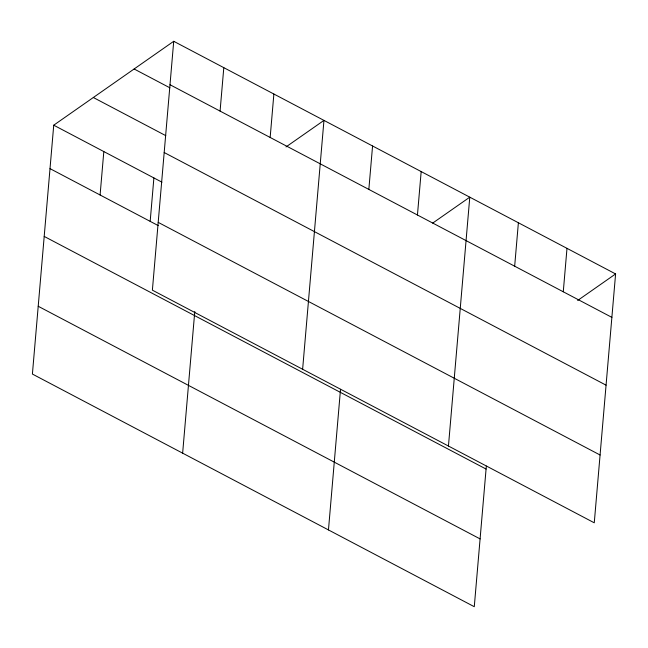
<?xml version="1.0" encoding="UTF-8"?>
<svg xmlns="http://www.w3.org/2000/svg" width="648" height="648" viewBox="0 0 648 648"><rect width="100%" height="100%" fill="white"/><g stroke="black" fill="none" stroke-linecap="round" stroke-linejoin="round"><path stroke-width="0.97" d="M173.721 41.294L152.385 290.158L594.265 522.806L615.6 273.942L173.721 41.294L53.735 125.194L32.4 374.058L474.279 606.706L486.332 466.074M100.092 194.991L103.818 151.559M150.174 221.357L153.892 177.925M182.639 453.155L194.781 311.526M220.077 111.092L223.803 67.667M270.159 137.457L273.877 94.033M302.624 369.263L323.959 120.398L286.011 146.926M328.463 529.926L340.516 389.302M368.842 189.418L372.568 145.986M417.45 215.006L421.176 171.574M448.448 446.035L469.784 197.17L432.661 223.123M514.666 266.19L518.384 222.758M563.274 291.778L566.992 248.354M577.652 300.478L615.6 273.942M169.995 84.726L611.874 317.374M134.128 68.988L169.898 87.82M93.328 97.508L165.767 135.643M164.187 152.523L606.066 385.163M53.735 125.194L161.943 182.169M158.201 222.369L600.08 455.009M50.009 168.626L158.217 225.593M44.202 236.423L486.081 469.063M38.216 306.269L480.095 538.909"/></g></svg>
